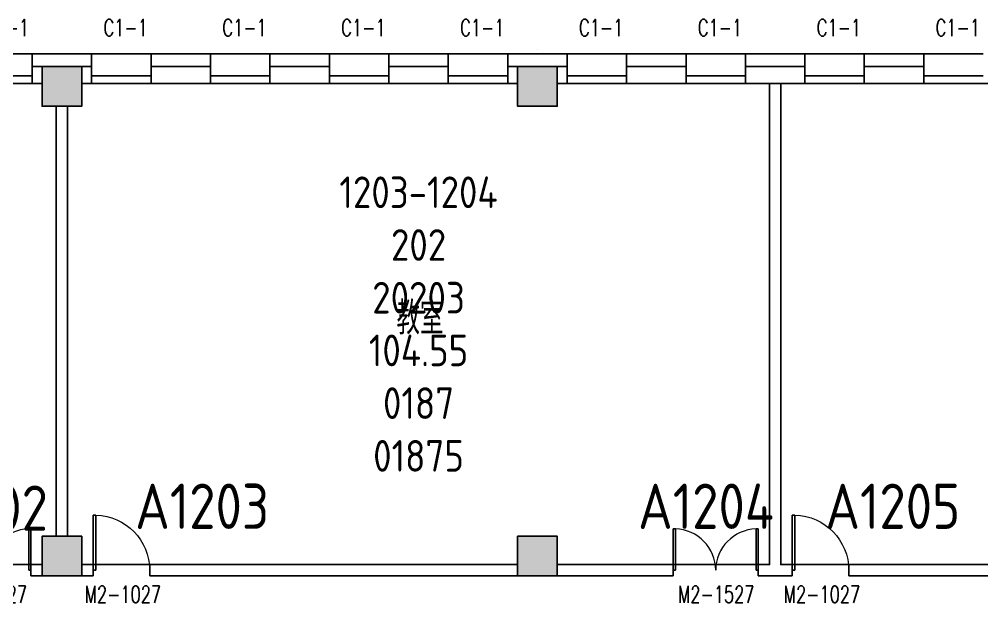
# Model space of a CAD drawing. Extents: x 1762714 to 1838512, y 310267 to 413040.
# Drawn here: x 1779921 to 1796925, y 402730 to 413040 of the extents above; entities that cross this region are included whole.
import ezdxf

# ---------------------------------------------------------------- set-up
doc = ezdxf.new("R2010")
doc.units = 0
doc.header["$LTSCALE"] = 1000
doc.header["$MEASUREMENT"] = 0
for name, color, linetype in [('body', 30, 'Continuous'), ('name', 1, 'Continuous'), ('RM$', 5, 'Continuous'), ('RM$TXT', 5, 'Continuous')]:
    doc.layers.add(name, color=color, linetype=linetype)
doc.styles.add('-宋体', font='GBENOR.shx', dxfattribs={"bigfont": 'GBCBIG.shx'})
doc.styles.add('_TCH_WINDOW', font='txt.shx', dxfattribs={"height": 3.5, "bigfont": 'hztxt.shx'})
doc.styles.get("Standard").update_dxf_attribs({"font": 'gbenor.shx', "bigfont": 'gbcbig.shx'})

# ---------------------------------------------------------------- blocks, each defined once
blk = doc.blocks.new('$WINLIB2D$00000004')
for p, q in [((-0.5, 0.5), (0.5, 0.5)), ((-0.5, 0.2405796575893152), (0.5, 0.2405796575893152)), ((-0.4999999999999999, -0.5), (0.5, -0.5))]:
    blk.add_line(p, q)
blk = doc.blocks.new('$DorLib2D$00000002')
for p, q in [((-0.5, -5.684341886080802e-17), (-0.5000000000000007, 0.4875)), ((-0.4750000000000007, 0.4875), (-0.5000000000000007, 0.4875)), ((-0.475, -2.842170943040401e-17), (-0.4750000000000007, 0.4875)), ((0.475, -2.842170943040401e-17), (0.4750000000000007, 0.4875)), ((0.4750000000000007, 0.4875), (0.5000000000000007, 0.4875)), ((0.5, -5.684341886080802e-17), (0.5000000000000007, 0.4875)), ((-0.5, -5.684341886080802e-17), (-0.475, -2.842170943040401e-17)), ((0.5, -5.684341886080802e-17), (0.475, -2.842170943040401e-17))]:
    blk.add_line(p, q)
at = {"lineweight": 13}
for centre, start, end in [((-0.4875, -4.263256414560601e-17), 0, 88.53071641864632), ((0.4875, -4.263256414560601e-17), 91.4692835813537, 180)]:
    blk.add_arc(centre, 0.4875, start, end, dxfattribs=at)
blk = doc.blocks.new('$DorLib2D$00000001')
for p, q in [((0.45, 0.9750000000000001), (0.5000000000000002, 0.9750000000000001)), ((0.45, 0), (0.45, 0.9750000000000001)), ((0.5, 0), (0.5, 0.9750000000000001)), ((0.5, 0), (0.45, 0))]:
    blk.add_line(p, q)
at = {"lineweight": 13}
blk.add_arc((0.475, 0), 0.975, 91.4692835813538, 180, dxfattribs=at)

msp = doc.modelspace()

# ---------------------------------------------------------------- hatches: boundary and pattern name
at = {"layer": 'body'}
for points in [[(1780325.565563993, 411503.4190350716), (1781025.565563993, 411503.4190350716), (1781025.565563993, 412203.4190350716), (1780325.565563993, 412203.4190350716)], [(1788725.565563993, 411503.4190350716), (1789425.565563993, 411503.4190350716), (1789425.565563993, 412203.4190350716), (1788725.565563993, 412203.4190350716)], [(1780325.565563785, 403203.4112221688), (1781025.565563785, 403203.4112221688), (1781025.565563785, 403903.4112221688), (1780325.565563785, 403903.4112221688)], [(1788725.565563785, 403203.4112221688), (1789425.565563785, 403203.4112221688), (1789425.565563785, 403903.4112221688), (1788725.565563785, 403903.4112221688)]]:
    msp.add_hatch(color=256, dxfattribs=at).paths.add_polyline_path(points)

# ---------------------------------------------------------------- linework, layer by layer
for p, q in [((1780675.56556398, 412428.419035076), (1780150.565564066, 412428.4190350781)), ((1780150.565564066, 412428.4190350781), (1780150.565564066, 412203.419035076)), ((1781200.565564067, 412428.4190350785), (1780675.56556398, 412428.419035076)), ((1781200.565564067, 412428.4190350785), (1781200.565564067, 412203.419035076)), ((1783300.565564066, 412428.4190350785), (1782250.565564067, 412428.4190350785)), ((1782250.565564067, 412428.4190350785), (1782250.565564067, 412203.419035076)), ((1783300.565564066, 412428.4190350785), (1783300.565564066, 412203.419035076)), ((1785400.565564067, 412428.4190350785), (1784350.565564067, 412428.4190350785)), ((1784350.565564067, 412428.4190350785), (1784350.565564067, 412203.419035076)), ((1785400.565564067, 412428.4190350785), (1785400.565564067, 412203.419035076)), ((1787500.565564016, 412428.4190350785), (1786450.565564066, 412428.4190350785)), ((1786450.565564066, 412428.4190350785), (1786450.565564066, 412203.419035076)), ((1787500.565564016, 412428.4190350785), (1787500.565564016, 412203.419035076)), ((1789075.56556388, 412428.419035076), (1788550.565564016, 412428.4190350785)), ((1788550.565564016, 412428.4190350785), (1788550.565564016, 412203.419035076)), ((1789075.56556388, 412503.4190350446), (1789075.56556388, 412503.4190350446)), ((1789600.565564118, 412428.4190350747), (1789075.56556388, 412428.419035076)), ((1789600.565564118, 412428.4190350747), (1789600.565564117, 412203.419035076)), ((1791700.565564016, 412428.4190350747), (1790650.565564117, 412428.4190350747)), ((1790650.565564117, 412428.4190350747), (1790650.565564117, 412203.419035076)), ((1791700.565564016, 412428.4190350747), (1791700.565564015, 412203.419035076)), ((1793800.565564067, 412428.4190350747), (1792750.565564016, 412428.4190350747)), ((1792750.565564016, 412428.4190350747), (1792750.565564016, 412203.419035076)), ((1793800.565564067, 412428.4190350747), (1793800.565564066, 412203.419035076)), ((1795900.565564016, 412428.4190350747), (1794850.565564066, 412428.4190350747)), ((1794850.565564066, 412428.4190350747), (1794850.565564066, 412203.419035076)), ((1795900.565564016, 412428.4190350747), (1795900.565564016, 412203.419035076)), ((1780325.565563965, 412203.4190351239), (1780150.565564066, 412203.4190350781)), ((1780150.565564066, 412203.4190350781), (1780150.565564066, 411903.4190350781)), ((1781025.565563993, 412203.4190350716), (1780325.565563993, 412203.4190350716)), ((1780325.565563993, 412203.4190350716), (1780325.565563993, 411503.4190350716)), ((1781200.565564067, 412203.4190350758), (1781025.565563965, 412203.4190350701)), ((1781025.565563993, 411503.4190350716), (1781025.565563993, 412203.4190350716)), ((1781200.565564067, 411903.4190350723), (1781200.565564067, 412203.4190350758)), ((1783300.565564066, 412203.4190350758), (1782250.565564067, 412203.4190350758)), ((1782250.565564067, 412203.4190350758), (1782250.565564067, 411903.4190350723)), ((1783300.565564066, 411903.4190350723), (1783300.565564066, 412203.4190350758)), ((1785400.565564067, 412203.4190350758), (1784350.565564067, 412203.4190350758)), ((1784350.565564067, 412203.4190350758), (1784350.565564067, 411903.4190350723)), ((1785400.565564067, 411903.4190350723), (1785400.565564067, 412203.4190350758)), ((1787500.565564016, 412203.4190350758), (1786450.565564066, 412203.4190350758)), ((1786450.565564066, 412203.4190350758), (1786450.565564066, 411903.4190350723)), ((1787500.565564016, 411903.4190350723), (1787500.565564016, 412203.4190350758)), ((1788725.565563965, 412203.4190350914), (1788550.565564016, 412203.4190350758)), ((1788550.565564016, 412203.4190350758), (1788550.565564016, 411903.4190350723)), ((1789425.565563993, 412203.4190350716), (1788725.565563993, 412203.4190350716)), ((1788725.565563993, 412203.4190350716), (1788725.565563993, 411503.4190350716)), ((1789600.565564118, 412203.4190350773), (1789425.565563965, 412203.4190350154)), ((1789425.565563993, 411503.4190350716), (1789425.565563993, 412203.4190350716)), ((1789600.565564118, 411903.4190350809), (1789600.565564118, 412203.4190350773)), ((1791700.565564016, 412203.4190350773), (1790650.565564117, 412203.4190350773)), ((1790650.565564117, 412203.4190350773), (1790650.565564117, 411903.4190350809)), ((1791700.565564016, 411903.4190350809), (1791700.565564016, 412203.4190350773)), ((1793800.565564067, 412203.4190350773), (1792750.565564016, 412203.4190350773)), ((1792750.565564016, 412203.4190350773), (1792750.565564016, 411903.4190350809)), ((1793800.565564067, 411903.4190350809), (1793800.565564067, 412203.4190350773)), ((1795900.565564016, 412203.4190350773), (1794850.565564066, 412203.4190350773)), ((1794850.565564066, 412203.4190350773), (1794850.565564066, 411903.4190350809)), ((1795900.565564016, 411903.4190350809), (1795900.565564016, 412203.4190350773)), ((1780150.565564066, 411903.4190350781), (1780325.565563965, 411903.4190350747)), ((1781025.565563965, 411903.4190351823), (1781200.565564067, 411903.4190350723)), ((1782250.565564067, 411903.4190350723), (1783300.565564066, 411903.4190350723)), ((1784350.565564067, 411903.4190350723), (1785400.565564067, 411903.4190350723)), ((1786450.565564066, 411903.4190350723), (1787500.565564016, 411903.4190350723)), ((1788550.565564016, 411903.4190350723), (1788725.565563965, 411903.4190350034)), ((1789425.565563965, 411903.4190350121), (1789600.565564118, 411903.4190350809)), ((1790650.565564117, 411903.4190350809), (1791700.565564016, 411903.4190350809)), ((1792750.565564016, 411903.4190350809), (1793800.565564067, 411903.4190350809)), ((1793175.565564011, 403403.419035035), (1793175.565563956, 411903.4190337674)), ((1793175.565563956, 411903.4190337674), (1793375.565563956, 411903.4190337687)), ((1793375.565564016, 403403.4190350338), (1793375.565563956, 411903.4190337687)), ((1794850.565564066, 411903.4190350809), (1795900.565564016, 411903.4190350809)), ((1780325.565563993, 411503.4190350716), (1781025.565563993, 411503.4190350716)), ((1780575.565564014, 403903.4112221422), (1780575.565564016, 411503.4190350781)), ((1780775.565564009, 403903.4112221422), (1780775.565564013, 411503.4190350781)), ((1788725.565563993, 411503.4190350716), (1789425.565563993, 411503.4190350716)), ((1781025.565563785, 403903.4112221688), (1780325.565563785, 403903.4112221688)), ((1780325.565563785, 403903.4112221688), (1780325.565563785, 403203.4112221688)), ((1781025.565563785, 403203.4112221688), (1781025.565563785, 403903.4112221688)), ((1789425.565563785, 403903.4112221688), (1788725.565563785, 403903.4112221688)), ((1788725.565563785, 403903.4112221688), (1788725.565563785, 403203.4112221688)), ((1789425.565563785, 403203.4112221688), (1789425.565563785, 403903.4112221688)), ((1780325.565563791, 403403.4190350282), (1780125.565563953, 403403.419035043)), ((1780125.565563953, 403403.419035043), (1780125.565563953, 403203.4190350436)), ((1781225.565563877, 403403.4190350313), (1781025.565563791, 403403.4190350004)), ((1781225.565563877, 403203.4190350284), (1781225.565563877, 403403.4190350313)), ((1788725.565563791, 403403.4190350332), (1782225.565563877, 403403.4190350318)), ((1782225.565563877, 403403.4190350318), (1782225.565563877, 403203.4190350288)), ((1791475.565563915, 403403.4190350372), (1789425.565563791, 403403.4190350295)), ((1791475.565563916, 403203.4190350333), (1791475.565563915, 403403.4190350372)), ((1793175.565564011, 403403.419035035), (1792975.565563915, 403403.4190350378)), ((1792975.565563915, 403403.4190350378), (1792975.565563915, 403203.419035034)), ((1793575.565563839, 403403.4190350341), (1793375.565564016, 403403.4190350338)), ((1793575.565563839, 403203.4190350335), (1793575.565563839, 403403.4190350341)), ((1797125.565563791, 403403.4190350302), (1794575.565563839, 403403.4190350348)), ((1794575.565563839, 403403.4190350348), (1794575.565563839, 403203.4190350339)), ((1780125.565563953, 403203.4190350436), (1780325.565563791, 403203.4190350646)), ((1780325.565563785, 403203.4112221688), (1781025.565563785, 403203.4112221688)), ((1781025.565563791, 403203.419035029), (1781225.565563877, 403203.4190350284)), ((1782225.565563877, 403203.4190350288), (1788725.565563791, 403203.4190350346)), ((1788725.565563785, 403203.4112221688), (1789425.565563785, 403203.4112221688)), ((1789425.56556379, 403203.4190350343), (1791475.565563916, 403203.4190350333)), ((1792975.565563915, 403203.419035034), (1793275.565564014, 403203.4190350351)), ((1793275.565564014, 403203.4190350351), (1793575.565563839, 403203.4190350335)), ((1794575.565563839, 403203.4190350339), (1797125.565563791, 403203.4190350341))]:
    msp.add_line(p, q, dxfattribs=at)
at = {"layer": 'RM$'}
for points in [[(1763875.563260175, 411403.4348762383), (1764275.563260158, 411403.4348762135), (1764275.563259872, 411903.4270629197), (1771925.563260183, 411903.4270629197), (1771925.563260183, 411503.4270629181), (1772625.563260183, 411503.4270629181), (1772625.563260122, 411903.4270629761), (1780325.563260183, 411903.4270629761), (1780325.563260183, 411503.4270629181), (1780575.563260204, 411503.4270629181), (1780575.563260204, 403903.4270629901), (1780325.563260077, 403903.4270629901), (1780325.563260122, 403403.4270629725), (1772625.563260077, 403403.4270629725), (1772625.563260077, 403903.4270629901), (1771925.563260077, 403903.4270629901), (1771925.563260122, 403403.4270629447), (1764275.563260174, 403403.4270629447), (1764275.563260201, 404003.4270632845), (1763875.563260168, 404003.4270633025)], [(1780775.563260205, 411503.4270629536), (1781025.563260183, 411503.4270629536), (1781025.563260183, 411903.4270629915), (1788725.563260183, 411903.4270629887), (1788725.563260183, 411503.4270629181), (1789425.563260183, 411503.4270629181), (1789425.563260183, 411903.4270629887), (1793175.563260146, 411903.427063017), (1793175.563260216, 403403.4270629521), (1789425.563260077, 403403.4270629215), (1789425.563260077, 403903.4270629901), (1788725.563260077, 403903.4270629901), (1788725.563260077, 403403.4270629473), (1781025.563260077, 403403.4270629673), (1781025.563260077, 403903.4270629901), (1780775.563260206, 403903.4270629901)], [(1793375.563260146, 411903.427061684), (1797125.563260183, 411903.427061684), (1797125.563260183, 411503.4270629181), (1797825.563260183, 411503.4270629181), (1797825.563260093, 411903.4270629435), (1805525.563260257, 411903.4270630346), (1805525.563260262, 411503.4270629183), (1805875.563260163, 411503.4270629171), (1805875.563260163, 403903.4270629901), (1805275.563260077, 403903.4270629901), (1805275.563260034, 403403.4270629653), (1797825.563260034, 403403.4270629628), (1797825.563260077, 403903.4270629901), (1797125.563260077, 403903.4270629901), (1797125.563260077, 403403.427062949), (1793375.563260211, 403403.4270629493)]]:
    msp.add_lwpolyline(points, close=True, dxfattribs=at)

# ---------------------------------------------------------------- block references
at = {"layer": 'body'}
ref = msp.add_blockref('$WINLIB2D$00000004', (1779625.565564031, 412165.919035076), dxfattribs=dict(at, xscale=1050, yscale=525, zscale=1050, rotation=180))
ref.add_attrib('A', 'C1-1', (1779310.565564032, 412742.169035076), dxfattribs={"height": 297.5, "style": '_TCH_WINDOW', "width": 0.7058823529411765})
ref = msp.add_blockref('$WINLIB2D$00000004', (1781725.56556411, 412165.919035076), dxfattribs=dict(at, xscale=1050, yscale=525, zscale=1050, rotation=180))
ref.add_attrib('A', 'C1-1', (1781410.56556411, 412742.169035076), dxfattribs={"height": 297.5, "style": '_TCH_WINDOW', "width": 0.7058823529411765})
ref = msp.add_blockref('$WINLIB2D$00000004', (1783825.565564032, 412165.919035076), dxfattribs=dict(at, xscale=1050, yscale=525, zscale=1050, rotation=180))
ref.add_attrib('A', 'C1-1', (1783510.565564032, 412742.169035076), dxfattribs={"height": 297.5, "style": '_TCH_WINDOW', "width": 0.7058823529411765})
ref = msp.add_blockref('$WINLIB2D$00000004', (1785925.565564032, 412165.919035076), dxfattribs=dict(at, xscale=1050, yscale=525, zscale=1050, rotation=180))
ref.add_attrib('A', 'C1-1', (1785610.565564032, 412742.1690350812), dxfattribs={"height": 297.5, "style": '_TCH_WINDOW', "width": 0.7058823529411765})
ref = msp.add_blockref('$WINLIB2D$00000004', (1788025.565564031, 412165.919035076), dxfattribs=dict(at, xscale=1050, yscale=525, zscale=1050, rotation=180))
ref.add_attrib('A', 'C1-1', (1787710.565564032, 412742.169035076), dxfattribs={"height": 297.5, "style": '_TCH_WINDOW', "width": 0.7058823529411765})
ref = msp.add_blockref('$WINLIB2D$00000004', (1790125.56556411, 412165.919035076), dxfattribs=dict(at, xscale=1050, yscale=525, zscale=1050, rotation=180))
ref.add_attrib('A', 'C1-1', (1789810.565564111, 412742.169035076), dxfattribs={"height": 297.5, "style": '_TCH_WINDOW', "width": 0.7058823529411765})
ref = msp.add_blockref('$WINLIB2D$00000004', (1792225.565564032, 412165.919035076), dxfattribs=dict(at, xscale=1050, yscale=525, zscale=1050, rotation=180))
ref.add_attrib('A', 'C1-1', (1791910.565564032, 412742.169035076), dxfattribs={"height": 297.5, "style": '_TCH_WINDOW', "width": 0.7058823529411765})
ref = msp.add_blockref('$WINLIB2D$00000004', (1794325.565564032, 412165.919035076), dxfattribs=dict(at, xscale=1050, yscale=525, zscale=1050, rotation=180))
ref.add_attrib('A', 'C1-1', (1794010.565564032, 412742.1690350812), dxfattribs={"height": 297.5, "style": '_TCH_WINDOW', "width": 0.7058823529411765})
ref = msp.add_blockref('$WINLIB2D$00000004', (1796425.56556403, 412165.919035076), dxfattribs=dict(at, xscale=1050, yscale=525, zscale=1050, rotation=180))
ref.add_attrib('A', 'C1-1', (1796110.565564032, 412742.169035076), dxfattribs={"height": 297.5, "style": '_TCH_WINDOW', "width": 0.7058823529411765})
ref = msp.add_blockref('$DorLib2D$00000001', (1781725.565563851, 403303.4190350302), dxfattribs=dict(at, xscale=-1000, yscale=1000, zscale=-1000))
ref.add_attrib('A', 'M2-1027', (1781078.065563851, 402729.6690353559), dxfattribs={"height": 297.5, "style": '_TCH_WINDOW', "width": 0.7058823529411765})
ref = msp.add_blockref('$DorLib2D$00000001', (1794075.565563839, 403303.4190350354), dxfattribs=dict(at, xscale=-1000, yscale=1000, zscale=-1000))
ref.add_attrib('A', 'M2-1027', (1793428.06556384, 402729.6690353617), dxfattribs={"height": 297.5, "style": '_TCH_WINDOW', "width": 0.7058823529411765})
ref = msp.add_blockref('$DorLib2D$00000002', (1779375.565563934, 403303.4190350423), dxfattribs=dict(at, xscale=1500, yscale=1500, zscale=1500))
ref.add_attrib('A', 'M2-1527', (1778710.565563934, 402729.9586120641), dxfattribs={"height": 297.5, "style": '_TCH_WINDOW', "width": 0.7058823529411765})
ref = msp.add_blockref('$DorLib2D$00000002', (1792225.565563934, 403303.4190350346), dxfattribs=dict(at, xscale=1500, yscale=1500, zscale=1500))
ref.add_attrib('A', 'M2-1527', (1791560.565563934, 402729.9586120617), dxfattribs={"height": 297.5, "style": '_TCH_WINDOW', "width": 0.7058823529411765})

# ---------------------------------------------------------------- texts
at = {"layer": 'name', "style": '-宋体'}
for s, height, p in [('教室', 578.7234042553191, (1786584.460878894, 407470.1941438641)), ('A1202', 800, (1778075.740544994, 404001.6692039687)), ('A1203', 800, (1781968.565563866, 404034.6690350335)), ('A1204', 800, (1790853.065563873, 404034.6690350309)), ('A1205', 800, (1794161.565563868, 404034.669035032))]:
    msp.add_text(s, height=height, dxfattribs=at).set_placement(p)
at = {"layer": 'RM$TXT', "insert": (1786975.56326021, 405045.693729636), "char_height": 558.8, "attachment_point": 8}
msp.add_mtext('1203-1204^M^J202^M^J20203^M^J104.55^M^J0187^M^J01875^M^J', dxfattribs=at)

doc.saveas('drawing.dxf')
